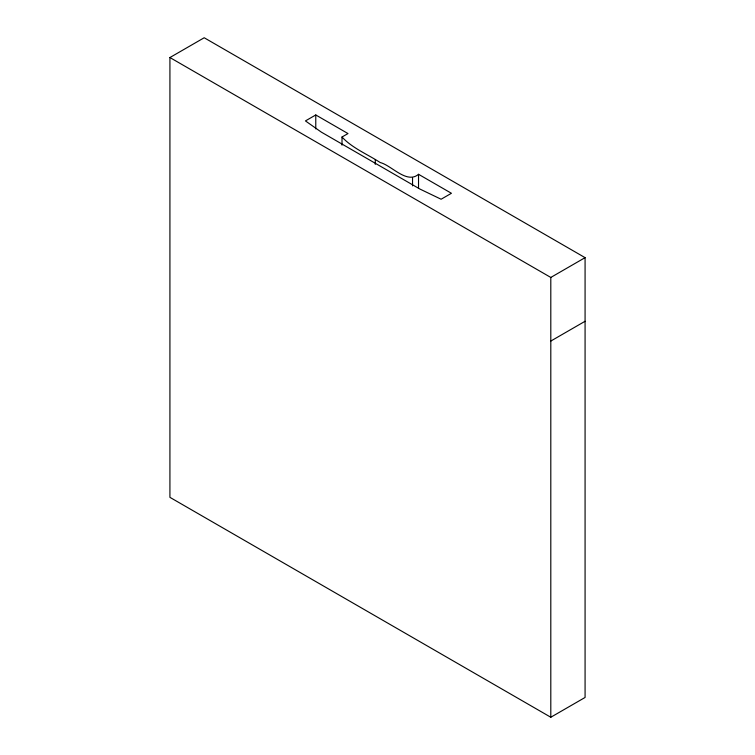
<?xml version="1.0" encoding="UTF-8"?>
<svg xmlns="http://www.w3.org/2000/svg" width="755" height="755" viewBox="0 0 755 755"><rect width="100%" height="100%" fill="white"/><g stroke="black" fill="none" stroke-linecap="round" stroke-linejoin="round"><path stroke-width="1.13" d="M342.006 137.014C352.274 148.178 367.572 154.294 380.237 162.552C391.534 165.307 406.803 184.39 418.525 174.292L451.424 193.28L441.109 199.235L420.007 189.099L321.319 132.116L305.445 120.913L315.769 114.958L347.989 133.56L342.006 137.014L342.006 145.158M169.922 57.54L204.199 37.75L585.078 257.653L585.078 697.46L550.801 717.25L169.922 497.347L169.922 57.54L550.801 277.444L585.078 257.653M550.801 341.062L585.078 321.271M550.801 277.444L550.801 717.25M418.525 174.292L418.525 188.24M412.541 177.746L412.541 185.881M375.273 159.711L375.273 164.363M315.769 114.958L315.769 128.916"/></g></svg>
